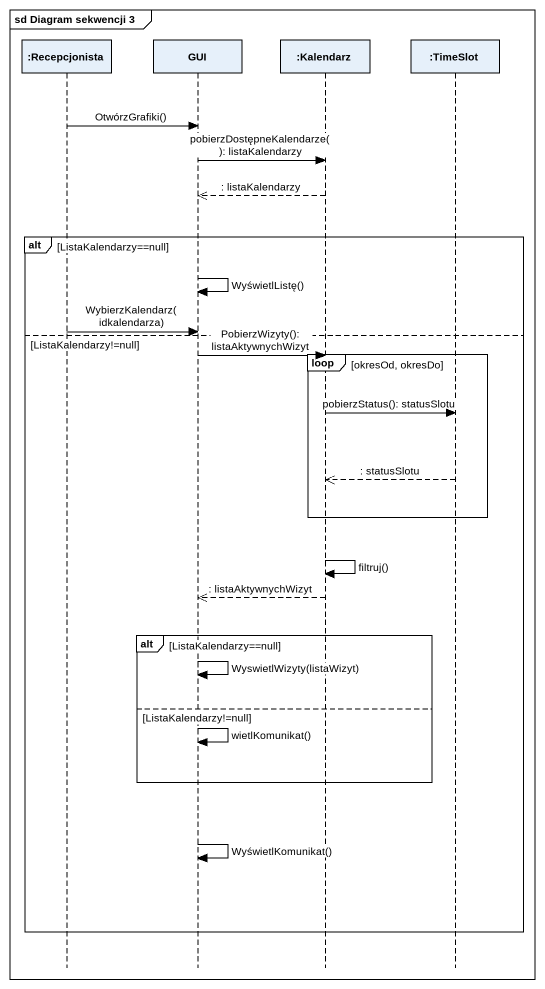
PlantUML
@startuml
mainframe sd Diagram sekwencji 3
hide footbox
participant ":Recepcjonista" as Recepcjonista
participant GUI
participant ":Kalendarz" as Kalendarz
participant ":TimeSlot" as TimeSlot

Recepcjonista -> GUI : OtwórzGrafiki()
GUI -> Kalendarz : pobierzDostępneKalendarze(): listaKalendarzy
Kalendarz -->> GUI : : listaKalendarzy
alt ListaKalendarzy==null
  GUI -> GUI : WyświetlListę()
  Recepcjonista -> GUI : WybierzKalendarz(idkalendarza)
else ListaKalendarzy!=null
  loop okresOd, okresDo
    GUI -> Kalendarz : PobierzWizyty(): listaAktywnychWizyt
    Kalendarz -> TimeSlot : pobierzStatus(): statusSlotu
    TimeSlot -->> Kalendarz : : statusSlotu
  end
  Kalendarz -> Kalendarz : filtruj()
  Kalendarz -->> GUI : : listaAktywnychWizyt
  alt ListaKalendarzy==null
    GUI -> GUI : WyswietlWizyty(listaWizyt)
  else ListaKalendarzy!=null
    GUI -> GUI : wietlKomunikat()
  end
  GUI -> GUI : WyświetlKomunikat()
end
@enduml
